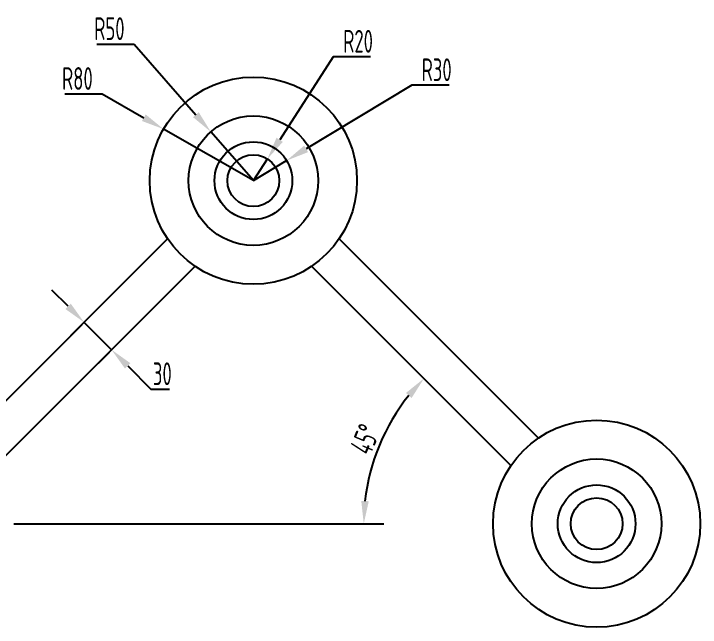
# Model space of a CAD drawing. Header units: millimetres. Extents: x 0 to 1320, y -350 to 297.
# Drawn here: x 254 to 359.7, y 65 to 159.5 of the extents above; entities that cross this region are included whole.
import ezdxf

# ---------------------------------------------------------------- set-up
doc = ezdxf.new("R2010")
doc.units = ezdxf.units.MM
doc.styles.get("Standard").update_dxf_attribs({"font": 'gbenor.shx', "width": 0.7, "bigfont": 'gbcbig.shx'})
doc.dimstyles.new('r', dxfattribs={"dimtxt": 3.5, "dimasz": 3.5, "dimexe": 2, "dimexo": 0.625, "dimtad": 2, "dimtoh": 1, "dimtxsty": 'Standard', "dimcen": 0, "dimadec": 0, "dimazin": 0, "dimtfac": 1, "dimtmove": 0, "dimatfit": 3, "dimfxl": 1, "dimarcsym": 0})

# ---------------------------------------------------------------- blocks, each defined once
blk = doc.blocks.new('*D37')
at = {"color": 0, "lineweight": -2, "transparency": 16777216}
for p, q in [((303.19, 152.9), (294.95, 140.1)), ((308.96, 152.9), (303.19, 152.9)), ((290.9, 133.8), (293.06, 137.15))]:
    blk.add_line(p, q, dxfattribs=at)
at = {"color": 0, "transparency": 16777216}
blk.add_solid([(294.46, 140.41), (295.44, 139.78), (293.06, 137.15)], dxfattribs=at)
at = {"layer": 'Defpoints', "color": 0, "transparency": 16777216}
for p in [(293.06, 137.15), (290.9, 133.8)]:
    blk.add_point(p, dxfattribs=at)
at = {"color": 0, "transparency": 16777216, "insert": (307.02, 155.28), "char_height": 3.5, "width": 3.8808, "attachment_point": 5}
blk.add_mtext('R20', dxfattribs=at)
blk = doc.blocks.new('*D38')
at = {"color": 0, "lineweight": -2, "transparency": 16777216}
for p, q in [((315.29, 148.52), (299.02, 138.7)), ((321.06, 148.52), (315.29, 148.52)), ((290.9, 133.8), (296.02, 136.89))]:
    blk.add_line(p, q, dxfattribs=at)
at = {"color": 0, "transparency": 16777216}
blk.add_solid([(298.72, 139.2), (299.32, 138.2), (296.02, 136.89)], dxfattribs=at)
at = {"layer": 'Defpoints', "color": 0, "transparency": 16777216}
for p in [(296.02, 136.89), (290.9, 133.8)]:
    blk.add_point(p, dxfattribs=at)
at = {"color": 0, "transparency": 16777216, "insert": (319.12, 150.89), "char_height": 3.5, "attachment_point": 5}
blk.add_mtext('R30', dxfattribs=at)
blk = doc.blocks.new('*D39')
at = {"color": 0, "lineweight": -2, "transparency": 16777216}
for p, q in [((266.79, 154.85), (272.57, 154.85)), ((272.57, 154.85), (282.05, 143.96)), ((290.9, 133.8), (284.35, 141.32))]:
    blk.add_line(p, q, dxfattribs=at)
at = {"color": 0, "transparency": 16777216}
blk.add_solid([(282.49, 144.34), (281.61, 143.58), (284.35, 141.32)], dxfattribs=at)
at = {"layer": 'Defpoints', "color": 0, "transparency": 16777216}
for p in [(284.35, 141.32), (290.9, 133.8)]:
    blk.add_point(p, dxfattribs=at)
at = {"color": 0, "transparency": 16777216, "insert": (268.73, 157.22), "char_height": 3.5, "attachment_point": 5}
blk.add_mtext('R50', dxfattribs=at)
blk = doc.blocks.new('*D40')
at = {"color": 0, "lineweight": -2, "transparency": 16777216}
for p, q in [((261.86, 147.17), (267.63, 147.17)), ((267.63, 147.17), (274.03, 143.49)), ((290.9, 133.8), (277.06, 141.75))]:
    blk.add_line(p, q, dxfattribs=at)
at = {"color": 0, "transparency": 16777216}
blk.add_solid([(274.32, 144), (273.74, 142.99), (277.06, 141.75)], dxfattribs=at)
at = {"layer": 'Defpoints', "color": 0, "transparency": 16777216}
for p in [(277.06, 141.75), (290.9, 133.8)]:
    blk.add_point(p, dxfattribs=at)
at = {"color": 0, "transparency": 16777216, "insert": (263.8, 149.54), "char_height": 3.5, "attachment_point": 5}
blk.add_mtext('R80', dxfattribs=at)
blk = doc.blocks.new('*D41')
at = {"color": 0, "lineweight": -2, "transparency": 16777216}
blk.add_arc((339.52, 80.94), 31.63, 141.3434, 173.6566, dxfattribs=at)
at = {"color": 0, "transparency": 16777216}
for points in [[(314.39, 101.09), (315.26, 100.31), (317.16, 103.31)], [(308.67, 84.41), (307.51, 84.47), (307.9, 80.94)]]:
    blk.add_solid(points, dxfattribs=at)
at = {"layer": 'Defpoints', "color": 0, "transparency": 16777216}
for p in [(299.87, 120.6), (312.13, 96.76), (330.56, 89.91), (254, 80.94), (310.99, 80.94)]:
    blk.add_point(p, dxfattribs=at)
at = {"color": 0, "transparency": 16777216, "insert": (308.11, 93.96), "char_height": 3.5, "attachment_point": 5, "rotation": 67.5}
blk.add_mtext('45°', dxfattribs=at)
blk = doc.blocks.new('*D42')
at = {"color": 0, "lineweight": -2, "transparency": 16777216}
for p, q in [((262.36, 114.45), (259.89, 116.92)), ((262.8, 109.93), (266.25, 113.38)), ((264.84, 111.97), (269.07, 107.74)), ((267.03, 105.7), (270.48, 109.15)), ((271.55, 105.26), (275.13, 101.68)), ((275.13, 101.68), (278.01, 101.68))]:
    blk.add_line(p, q, dxfattribs=at)
at = {"color": 0, "transparency": 16777216}
for points in [[(262.78, 114.86), (261.95, 114.03), (264.84, 111.97)], [(271.96, 105.68), (271.13, 104.85), (269.07, 107.74)]]:
    blk.add_solid(points, dxfattribs=at)
at = {"layer": 'Defpoints', "color": 0, "transparency": 16777216}
for p in [(264.84, 111.97), (262.36, 109.49), (266.59, 105.26)]:
    blk.add_point(p, dxfattribs=at)
at = {"color": 0, "transparency": 16777216, "insert": (276.88, 104.05), "char_height": 3.5, "attachment_point": 5}
blk.add_mtext('30', dxfattribs=at)

msp = doc.modelspace()

# ---------------------------------------------------------------- linework, layer by layer
for p, q in [((277.702, 124.833), (247.012, 94.143)), ((304.098, 124.833), (334.788, 94.143)), ((281.933, 120.602), (251.243, 89.912)), ((299.867, 120.602), (330.557, 89.912)), ((254.001, 80.944), (310.985, 80.944))]:
    msp.add_line(p, q)
for centre, radius in [((290.9, 133.8), 15.956), ((290.9, 133.8), 9.973), ((290.9, 133.8), 5.984), ((290.9, 133.8), 3.989), ((343.756, 80.944), 15.956), ((343.756, 80.944), 9.973), ((343.756, 80.944), 5.984), ((343.756, 80.944), 3.989)]:
    msp.add_circle(centre, radius)

# ---------------------------------------------------------------- dimensions: what is measured, and where the dimension line sits
for mpoint, text, picture, middle in [((284.35, 141.32), 'R50', '*D39', (268.733, 154.85)), ((293.058, 137.155), 'R20', '*D37', (307.019, 152.9)), ((296.023, 136.892), 'R30', '*D38', (319.118, 148.517)), ((277.064, 141.748), 'R80', '*D40', (263.801, 147.166))]:
    dim = msp.add_radius_dim(center=(290.9, 133.8), mpoint=mpoint, text=text, dimstyle='r')
    dim.commit()
    dim.dimension.update_dxf_attribs({"geometry": picture, "text_midpoint": middle, "dimtype": 164})
dim = msp.add_angular_dim_2l(base=(312.133, 96.759), line1=((299.867, 120.602), (330.557, 89.912)), line2=((254.001, 80.944), (310.985, 80.944)), dimstyle='r')
dim.commit()
dim.dimension.update_dxf_attribs({"geometry": '*D41', "text_midpoint": (308.109, 93.957)})
dim = msp.add_linear_dim(base=(264.839, 111.97), p1=(266.588, 105.257), p2=(262.357, 109.488), angle=135, text='30', dimstyle='r')
dim.commit()
dim.dimension.update_dxf_attribs({"geometry": '*D42', "text_midpoint": (276.882, 101.676), "dimtype": 161})

doc.saveas('drawing.dxf')
